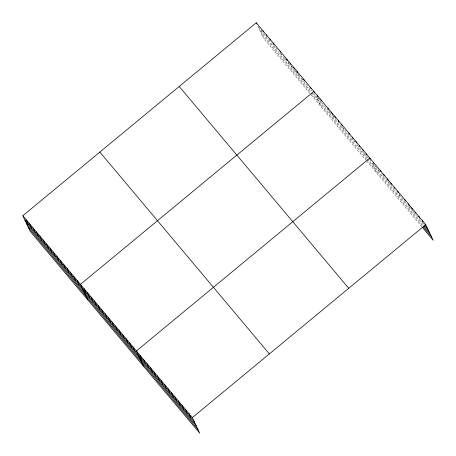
<?xml version="1.0" encoding="UTF-8"?>
<svg xmlns="http://www.w3.org/2000/svg" width="456" height="456" viewBox="0 0 456 456"><rect width="100%" height="100%" fill="white"/><g stroke="black" fill="none" stroke-linecap="round" stroke-linejoin="round"><path stroke-width="0.34" stroke-dasharray="2.28 1.71" d="M258.398 27.343L275.35 47.527M275.772 48.028L278.741 51.562M280.012 53.073L282.127 55.598L281.318 53.893M282.976 56.607L311.796 90.921M313.489 92.939L315.609 95.464M321.275 102.212L316.031 95.965L321.292 107.04M321.714 102.731L326.524 108.454M326.958 108.978L332.202 115.22M332.641 115.739L341.818 126.671M342.257 127.19L347.062 132.913M347.5 133.431L350.561 137.074M351.433 138.117L354.494 141.759L353.685 140.055M357.116 144.883L366.293 155.809M366.732 156.328L368.043 157.89M369.354 159.452L371.537 162.051M375.909 167.255L382.464 175.064M382.903 175.583L387.269 180.787M387.708 181.306L392.08 186.51M392.952 187.553L395.574 190.676M396.446 191.714L406.94 204.202M408.684 206.283L423.983 224.5M260.131 30.997L310.986 91.548M311.836 92.557L366.715 157.901M367.593 158.945L422.661 224.512M261.921 34.764L310.656 92.79M311.083 93.298L366.322 159.064M366.755 159.589L422.262 225.674M309.852 93.417L263.654 38.418L257.857 26.203M311.123 94.933L365.872 160.119M366.744 161.162L421.811 226.729M423.339 222.75L424.148 224.449M413.392 211.396L413.928 212.53M409.625 206.665L410.434 208.369M399.137 194.176L399.946 195.875M388.917 182.252L389.458 183.386M378.161 169.199L378.964 170.897M374.661 165.032L375.47 166.736L371.976 162.575L377.232 173.65M364.441 153.113L364.982 154.248M343.465 128.136L344.006 129.27M332.977 115.647L333.513 116.782M329.209 110.916L330.019 112.621M318.453 97.858L319.531 100.132M301.935 78.683L302.47 79.817M298.275 74.077L299.079 75.781M294.884 70.042L295.693 71.746M291.492 66.006L292.302 67.71M288.101 61.97L288.91 63.675M284.709 57.935L285.519 59.633M261.248 30.244L261.784 31.378"/><path stroke-width="0.68" d="M22.823 215.745L192.346 417.582L199.762 433.2L30.238 231.357L22.823 215.745L256.238 22.8L425.762 224.643L433.177 240.255L422.683 227.766M192.346 417.582L425.762 224.643M424.422 225.019L427.916 229.18M423.972 226.073L429.649 232.834M423.134 226.717L431.439 236.601M179.214 86.469L348.732 288.312M99.853 152.07L269.371 353.913M24.983 220.282L194.501 422.125M26.716 223.936L196.234 425.779M28.506 227.704L198.024 429.546M422.262 220.476L422.803 221.61M418.768 216.315L419.577 218.019M415.273 212.154L415.809 213.288M411.774 207.987L412.315 209.122M408.28 203.826L409.089 205.531M404.78 199.665L405.321 200.8M397.792 191.338L398.327 192.472M394.292 187.177L394.833 188.311M390.798 183.01L391.333 184.144M387.298 178.849L388.107 180.553M383.804 174.688L384.345 175.822M380.31 170.521L380.845 171.655M373.316 162.194L373.852 163.333M370.357 159.167L369.816 158.032L136.401 350.977L143.817 366.59M366.322 153.871L366.863 155.006M362.828 149.705L363.364 150.845M359.328 145.544L359.869 146.678M355.834 141.383L356.643 143.081M352.334 137.216L352.876 138.356M348.84 133.055L349.382 134.189M341.846 124.727L342.388 125.867M338.352 120.566L338.888 121.701M334.852 116.405L335.662 118.104M331.358 112.239L332.435 114.513M327.864 108.078L328.4 109.212M320.87 99.75L321.406 100.884M317.376 95.589L317.912 96.723M314.418 92.562L313.876 91.428L80.461 284.367L87.877 299.985M310.485 87.387L311.026 88.527M303.707 79.316L304.243 80.45M296.924 71.244L297.734 72.943M293.533 67.203L294.342 68.907M290.141 63.167L290.683 64.302M286.756 59.132L287.291 60.266M279.973 51.055L280.514 52.195M273.19 42.984L273.999 44.688M269.804 38.948L270.34 40.082M266.412 34.912L266.948 36.047M263.021 30.871L263.562 32.011M256.238 22.8L256.779 23.934M188.847 413.421L191.001 417.958M185.353 409.26L187.507 413.797M181.853 405.093L184.013 409.636M178.359 400.932L180.513 405.469M174.865 396.771L177.019 401.308M171.365 392.605L173.525 397.147M167.871 388.444L170.025 392.981M164.371 384.277L166.531 388.82M160.877 380.116L163.031 384.659M157.383 375.955L159.537 380.492M153.883 371.788L156.043 376.331M150.389 367.627L152.543 372.17M146.895 363.466L149.049 368.003M143.395 359.299L145.549 363.842M139.901 355.138L142.055 359.681M132.907 346.811L135.061 351.354M129.413 342.65L131.567 347.193M125.913 338.489L128.068 343.026M122.419 334.322L124.573 338.865M118.919 330.161L121.079 334.704M115.425 326L117.58 330.537M111.931 321.833L114.085 326.376M108.431 317.672L110.586 322.215M104.937 313.511L107.092 318.049M101.437 309.345L103.597 313.888M97.943 305.184L100.098 309.727M94.449 301.023L96.604 305.56M90.949 296.856L93.104 301.399M87.455 292.695L89.61 297.238M83.955 288.534L86.116 293.071M77.07 280.332L79.23 284.875M73.678 276.296L75.838 280.833M70.292 272.26L72.447 276.798M66.901 268.219L69.055 272.762M63.509 264.184L65.664 268.726M60.118 260.148L62.272 264.691M56.726 256.112L58.887 260.65M53.341 252.077L55.495 256.614M49.949 248.035L52.104 252.578M46.558 244L48.712 248.543M43.166 239.964L45.321 244.501M39.775 235.929L41.935 240.466M36.389 231.887L38.543 236.43M32.997 227.852L35.152 232.395M29.606 223.816L31.76 228.359M26.214 219.781L28.369 224.318"/></g></svg>
